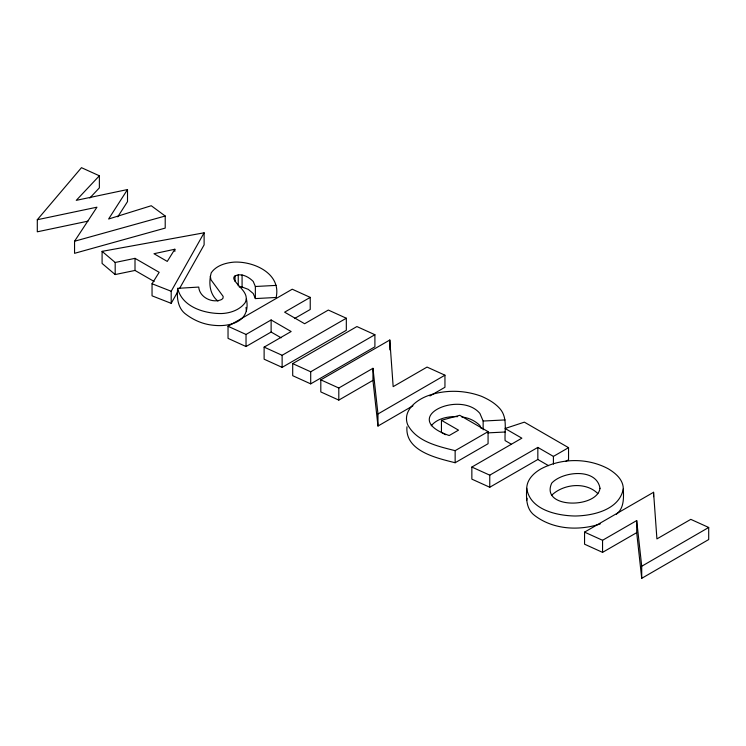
<?xml version="1.0" encoding="UTF-8"?>
<svg xmlns="http://www.w3.org/2000/svg" width="746" height="746" viewBox="0 0 746 746"><rect width="100%" height="100%" fill="white"/><g stroke="black" fill="none" stroke-linecap="round" stroke-linejoin="round"><path stroke-width="1.12" d="M406.952 426.777C404.919 451.246 437.025 458.137 455.144 462.734L488.07 443.721L488.07 431.645L459.75 415.298L441.445 420.306L441.445 432.382L445.465 434.704M600.26 523.906C578.803 531.059 553.038 529.585 534.649 515.495C526.005 509.164 526.126 497.936 526.741 488.322C526.881 479.585 533.726 473.095 540.794 468.982C561.318 457.969 587.624 457.708 608.186 468.758C615.506 473.104 623.236 479.566 623.302 488.826C623.721 497.657 624.234 508.24 616.383 514.236M526.741 500.407L527.096 498.235M623.302 488.826C619.367 509.77 593.35 515.738 575.063 516.008C556.768 515.673 529.874 509.807 526.741 488.322M217.953 301.104C209.421 294.25 208.554 282.734 211.221 272.822C216.265 265.483 225.684 262.806 234.151 262.116C253.752 261.184 281.512 273.484 276.151 297.467L255.356 298.587L253.239 293.523L248.241 289.355L242.077 287.024L239.205 286.93M255.356 298.587L255.356 286.501L253.239 281.447C248.679 276.869 241.48 272.84 235.046 275.889L233.871 277.13L233.815 278.845C237.377 286.706 249.966 292.824 245.192 302.643C239.876 309.888 230.682 313.05 221.991 313.534C204.805 313.833 182.136 307.147 177.66 288.348L198.744 287.07C199.443 297.551 212.778 303.715 221.749 299.463L223.017 298.176L223.147 296.404L210.978 279.787L210.316 276.188M246.432 299.081C248.884 310.979 244.511 319.81 232.994 323.512C225.413 326.142 217.226 325.993 209.402 324.734C201.01 323.288 193.158 319.661 186.341 314.598C177.818 308.76 176.634 297.813 177.66 288.348M102.09 251.355L115.182 262.471L135.007 258.358L159.168 272.309L152.044 283.76L152.044 295.836L171.198 303.342L171.198 291.257L204.115 232.799L102.09 251.355L102.09 263.441L115.182 274.556L135.007 270.444L154.133 281.484M171.198 303.342L178.014 291.238M179.711 288.217L204.115 244.875L204.115 232.799M174.853 249.239L167.263 261.408L153.965 253.724L174.853 249.239L174.853 251.43M37.3 219.734L81.463 167.673L99.367 175.786L76.269 200.348L127.51 189.549L108.608 219.016L151.251 205.737L165.211 216.014L165.211 228.099L74.553 253.323L74.553 241.238L96.961 207.183L37.3 219.734L37.3 231.81L87.953 221.161M117.756 216.834L127.51 201.625L127.51 189.549M431.216 425.789C437.492 418.17 448.243 416.259 457.634 416.66M89.809 198.026L99.367 187.861L99.367 175.786M551.732 495.195C563.491 483.893 585.815 481.524 597.882 493.628M412.958 405.796L377.97 426.05L377.97 413.974L444.952 375.191L444.952 387.267L429.948 395.949M641.719 578.327L641.719 566.251L708.7 527.469L708.7 539.544L641.719 578.327L636.702 532.653L636.702 520.577L602.554 540.29L584.556 532.122L584.556 544.198L602.554 552.366L636.702 532.653M281.139 337.817L271.124 332.045L246.031 346.536L228.034 338.367L228.034 326.282L292.236 289.215L310.233 297.384L310.233 309.469L294.465 318.57M228.034 326.282L246.031 334.45L271.124 319.959L291.145 331.522L264.121 347.123L264.121 359.199L282.128 367.368L346.321 330.301L346.321 318.225L328.324 310.056L304.638 323.736L284.618 312.173L310.233 297.384M264.121 347.123L282.128 355.292L346.321 318.225M292.702 363.619L356.905 326.552L374.902 334.721L374.902 346.806L310.7 383.864L292.702 375.695L292.702 363.619L310.7 371.788L374.902 334.721M320.808 379.845L338.805 388.013L372.953 368.3L372.953 380.376L338.805 400.098L320.808 391.93L320.808 379.845L389.813 340.008L393.161 386.642L427.048 367.079L444.952 375.191M511.01 444.001L505.098 440.588C504.492 430.013 507.681 417.928 500.202 409.022C495.213 403.185 488.443 399.352 481.487 396.303C464.45 389.971 445.092 389.524 427.952 395.725C416.408 399.903 402.364 410.673 407.596 424.577C416.566 441.716 437.977 446.304 455.144 450.659L488.07 431.645M548.543 465.672L537.838 459.489L489.758 487.25L471.854 479.137L471.854 467.052L521.864 438.182L505.098 428.502L524.363 422.152L568.545 447.665L568.545 459.741L565.524 461.494M471.854 467.052L489.758 475.165L537.838 447.404L553.411 456.403L568.545 447.665M584.556 532.122L653.561 492.285L656.918 538.91L690.796 519.356L708.7 527.469M74.553 241.238L165.211 216.014M255.356 286.501L276.151 285.392M441.445 420.306L458.51 430.153L449.185 435.533C397.777 417.947 459.844 389.543 479.911 413.452L483.147 421.042L505.098 419.923M487.763 432.885L505.098 432.009M461.811 416.995C468.628 417.723 475.053 420.679 479.911 425.537L481.123 428.381M152.044 283.76L171.198 291.257M246.012 307.417L246.432 311.166M636.702 520.577L641.719 566.251M372.953 368.3L377.97 413.974M372.953 380.376L377.97 426.05M653.561 492.285L653.561 496.677M602.554 540.29L602.554 552.366M553.411 456.403L553.411 464.087M537.838 447.404L537.838 459.489M489.758 475.165L489.758 487.25M483.147 421.042L483.147 429.827M455.144 450.659L455.144 462.734M389.813 340.008L389.813 349.893M338.805 388.013L338.805 400.098M310.7 371.788L310.7 383.864M282.128 355.292L282.128 367.368M271.124 319.959L271.124 332.045M246.031 334.45L246.031 346.536M242.077 274.938L242.077 287.024M238.244 274.817L238.244 285.802M235.046 275.889L235.046 281.382M135.007 258.358L135.007 270.444M115.182 262.471L115.182 274.556M599.998 488.285C597.164 508.772 539.89 508.847 551.732 483.11C562.549 471.323 596.576 467.649 599.998 488.285"/></g></svg>
